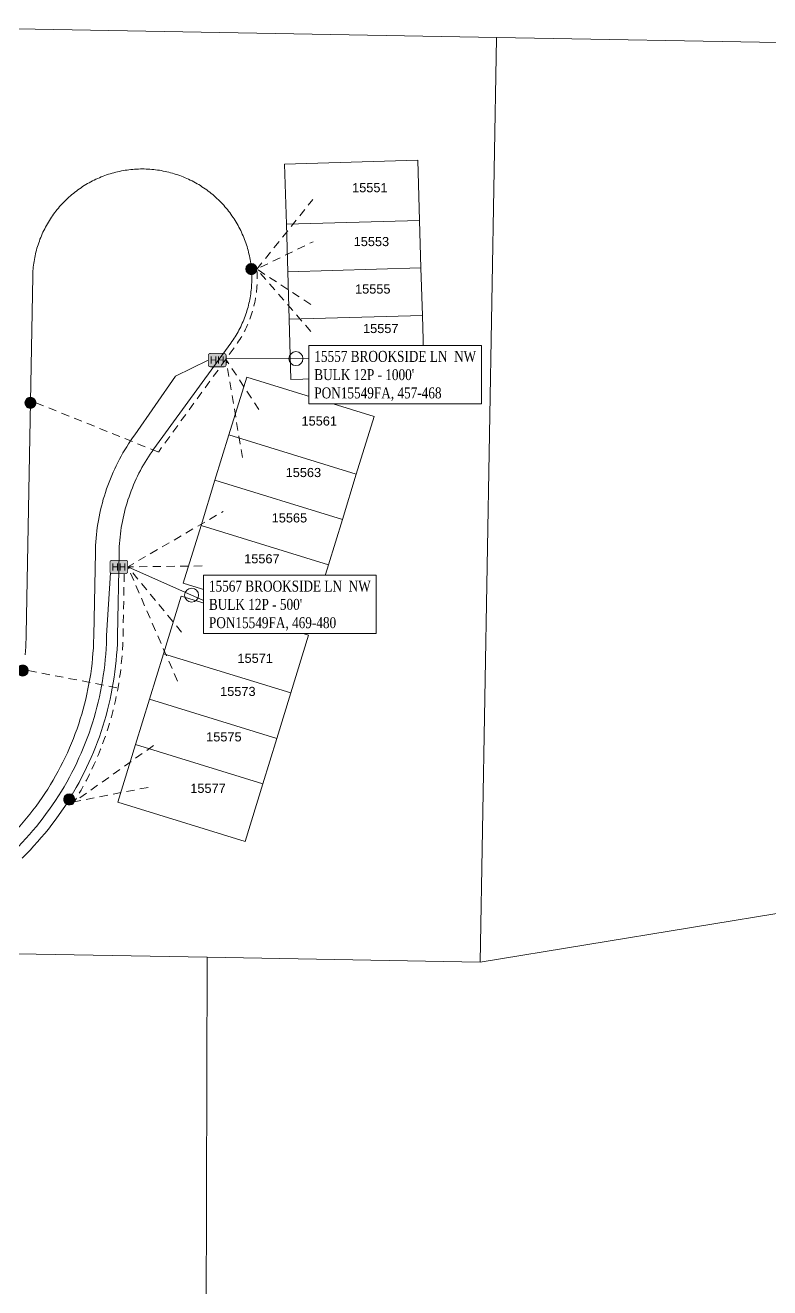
# Model space of a CAD drawing. Header units: feet. Extents: x 865220 to 2774701, y -2240498 to 961524.
# Drawn here: x 2766315 to 2766723, y 956555 to 957246 of the extents above; entities that cross this region are included whole.
import ezdxf
from ezdxf.enums import TextEntityAlignment as Align
from ezdxf.lldxf.tags import DXFTag

# ---------------------------------------------------------------- set-up
doc = ezdxf.new("R2010")
doc.units = ezdxf.units.FT
doc.header["$LTSCALE"] = 0.015
doc.header["$MEASUREMENT"] = 0
doc.linetypes.add('DASHED', pattern=[5, 3, -2])
for name, color, linetype, lineweight in [('DROP BURIED', 7, 'DASHED', 5), ('Parcels', 7, 'Continuous', 0), ('PROP_TEL', 6, 'Continuous', 5), ('RUNNING LINE (UNDERGROUND)', 10, 'Continuous', 40), ('TAIL', 1, 'MST', 5), ('TERMINALS', 7, 'Continuous', 5)]:
    doc.layers.add(name, color=color, linetype=linetype, lineweight=lineweight)
doc.layers.add('Scott County Addresses', color=7, linetype='Continuous')
doc.layers.add('TELEPHONE STRUCT-PROP', color=6, linetype='Continuous')
doc.styles.add('Dimensions 100', font='arial.ttf')
doc.styles.add('Line', font='txt.shx', dxfattribs={"height": 3})
doc.styles.add('SIMPLEX', font='times.ttf', dxfattribs={"width": 0.8})
doc.styles.add('Utilities', font='arial.ttf', dxfattribs={"height": 2.5})
tags = doc.linetypes.add('MST', pattern='A,5,-5,5,-5,["TAIL",Line,S=1.5,R=0,X=0,Y=-1.5],-20', length=40).pattern_tags.tags
tags[10] = DXFTag(74, 10)

# ---------------------------------------------------------------- blocks, each defined once
blk = doc.blocks.new('ACMAP_ANN_TEMPLATE_Scott County Address')
at = {"layer": 'Scott County Addresses', "style": 'Dimensions 100'}
blk.add_attdef('ScottCountyAddress', (0, 0), '', height=50, dxfattribs=at)
blk = doc.blocks.new('NEW HH')
at = {"ltscale": 40, "true_color": 0xffffff}
h = blk.add_hatch(color=7, dxfattribs=at)
h.dxf.hatch_style = 1
h.paths.add_polyline_path([(-0.0611, -0.0305, 0.414214), (-0.0458, -0.0458), (0.0458, -0.0458, 0.414214), (0.0611, -0.0305), (0.0611, 0.0305, 0.414214), (0.0458, 0.0458), (-0.0458, 0.0458, 0.414214), (-0.0611, 0.0305)])
at = {"layer": 'RUNNING LINE (UNDERGROUND)', "color": 6, "lineweight": 0, "const_width": 0.005, "flags": 128}
blk.add_lwpolyline([(-0.0611, 0.0305), (-0.0611, -0.0305, 0.414214), (-0.0458, -0.0458), (0.0458, -0.0458, 0.414214), (0.0611, -0.0305), (0.0611, 0.0305, 0.414214), (0.0458, 0.0458), (-0.0458, 0.0458, 0.414214)], format="xyb", close=True, dxfattribs=at)
at = {"layer": 'TELEPHONE STRUCT-PROP', "color": 18, "true_color": 0x000000, "style": 'Utilities'}
blk.add_text('HH', height=0.05, dxfattribs=at).set_placement((0, 0), align=Align.MIDDLE_CENTER)
blk = doc.blocks.new('Proposed FlowerPot')
at = {"lineweight": 5, "ltscale": 100, "true_color": 0xffffff}
h = blk.add_hatch(color=7, dxfattribs=at)
h.dxf.hatch_style = 1
h.paths.add_polyline_path([(-0.06, 0, 0.414214), (0, -0.06, 0.414214), (0.06, 0, 0.414214), (0, 0.06, 0.414214)])
at = {"lineweight": 5, "ltscale": 100}
blk.add_circle((0, 0), 0.0604, dxfattribs=at)
at = {"layer": 'RUNNING LINE (UNDERGROUND)', "color": 6, "lineweight": 5, "const_width": 0.00907, "flags": 128}
blk.add_lwpolyline([(-0.06, 0, -0.414214), (0, 0.06, -0.414214), (0.06, 0, -0.414214), (0, -0.06, -0.414214), (-0.06, 0)], format="xyb", dxfattribs=at)
at = {"color": 18, "linetype": 'ByBlock', "lineweight": 5, "ltscale": 100, "true_color": 0x000000, "style": 'Dimensions 100'}
blk.add_text('F', height=0.0744, dxfattribs=at).set_placement((-0.029, -0.037))
blk = doc.blocks.new('TERMINAL')
at = {"lineweight": 5, "ltscale": 0.5, "flags": 128}
blk.add_lwpolyline([(-0.07, -0.65), (-0.07, 44.75)], dxfattribs=at)
at = {"lineweight": 5, "ltscale": 0.5}
blk.add_circle((-0.07, 37.61), 3.83, dxfattribs=at)

msp = doc.modelspace()

# ---------------------------------------------------------------- linework, layer by layer
at = {"layer": 'DROP BURIED', "lineweight": 5, "ltscale": 100, "flags": 128}
for points in [[(2766471.22, 957078.73), (2766441.71, 957112.83), (2766472.39, 957150.9)], [(2766471.21, 957093.51), (2766441.71, 957112.83), (2766472.55, 957127.82)], [(2766441.76, 957111.96), (2766441.83, 957110.89), (2766441.88, 957109.79), (2766441.9, 957108.7), (2766441.91, 957107.6), (2766441.9, 957106.5), (2766441.87, 957105.4), (2766441.83, 957104.3), (2766441.76, 957103.2), (2766441.67, 957102.11), (2766441.57, 957101.01), (2766441.44, 957099.92), (2766441.3, 957098.83), (2766441.13, 957097.74), (2766440.95, 957096.66), (2766440.75, 957095.58), (2766440.53, 957094.5), (2766440.29, 957093.43), (2766440.04, 957092.36), (2766439.76, 957091.29), (2766439.47, 957090.23), (2766439.15, 957089.18), (2766438.82, 957088.13), (2766438.47, 957087.09), (2766438.1, 957086.05), (2766437.72, 957085.02), (2766437.32, 957084), (2766436.89, 957082.99), (2766436.46, 957081.98), (2766436, 957080.98), (2766435.52, 957079.98), (2766435.03, 957079), (2766434.53, 957078.03), (2766434, 957077.06), (2766433.46, 957076.1), (2766432.9, 957075.16), (2766432.33, 957074.22), (2766431.73, 957073.29), (2766431.13, 957072.38), (2766430.5, 957071.47), (2766429.87, 957070.59), (2766387.77, 957012.69)], [(2766433.8, 957009.66), (2766424.88, 957063.24), (2766443.34, 957035.15)], [(2766320.72, 957039.63), (2766387.77, 957012.69)], [(2766398.22, 956887.32), (2766370.97, 956949.82), (2766423.19, 956980.17)], [(2766369.02, 956946.16), (2766368.41, 956911.98), (2766368.28, 956907.57), (2766368.12, 956904.46), (2766367.9, 956901.37), (2766367.63, 956898.27), (2766367.31, 956895.18), (2766366.93, 956892.1), (2766366.5, 956889.02), (2766366.02, 956885.95), (2766365.48, 956882.89), (2766364.89, 956879.84), (2766364.25, 956876.8), (2766363.55, 956873.78), (2766362.8, 956870.76), (2766362, 956867.76), (2766361.15, 956864.78), (2766360.24, 956861.8), (2766359.29, 956858.85), (2766358.28, 956855.91), (2766357.22, 956852.99), (2766356.11, 956850.09), (2766354.94, 956847.21), (2766353.73, 956844.35), (2766352.47, 956841.51), (2766351.16, 956838.69), (2766349.8, 956835.9), (2766348.39, 956833.13), (2766346.94, 956830.39), (2766345.43, 956827.67), (2766343.88, 956824.98), (2766342.29, 956822.31), (2766340.66, 956819.7)], [(2766400.47, 956914.16), (2766370.97, 956949.82), (2766413.78, 956950.41)], [(2766316.5, 956893.11), (2766365.62, 956883.59)], [(2766382.08, 956829.17), (2766341.6, 956821.2), (2766387.1, 956853.47)]]:
    msp.add_lwpolyline(points, dxfattribs=at)
at = {"layer": 'Parcels', "lineweight": 5}
for p, q in [((2766573.05, 957239.58), (2766198.15, 957246.28)), ((2766573.04, 957239.15), (2766563.97, 956733.49)), ((2766563.97, 956733.49), (2766573.04, 957239.15)), ((2766573.04, 957239.15), (2766573.05, 957239.58)), ((2766836.51, 957234.87), (2766573.05, 957239.58)), ((2766573.05, 957239.58), (2766573.05, 957239.58)), ((2766371.64, 957167.18), (2766372.68, 957167.29)), ((2766372.68, 957167.29), (2766373.72, 957167.39)), ((2766373.72, 957167.39), (2766374.76, 957167.48)), ((2766374.76, 957167.48), (2766375.81, 957167.54)), ((2766375.81, 957167.54), (2766376.86, 957167.58)), ((2766376.86, 957167.58), (2766377.9, 957167.61)), ((2766377.9, 957167.61), (2766378.95, 957167.62)), ((2766378.95, 957167.62), (2766380, 957167.61)), ((2766380, 957167.61), (2766381.04, 957167.58)), ((2766381.04, 957167.58), (2766382.09, 957167.54)), ((2766382.09, 957167.54), (2766383.13, 957167.47)), ((2766383.13, 957167.47), (2766384.18, 957167.39)), ((2766384.18, 957167.39), (2766385.22, 957167.29)), ((2766385.22, 957167.29), (2766386.26, 957167.17)), ((2766456.91, 957170.31), (2766529.87, 957172.43)), ((2766456.91, 957170.31), (2766457.87, 957137.33)), ((2766456.91, 957170.31), (2766456.91, 957170.31)), ((2766530.83, 957139.45), (2766529.87, 957172.43)), ((2766349.86, 957160.11), (2766350.78, 957160.61)), ((2766350.78, 957160.61), (2766351.71, 957161.09)), ((2766351.71, 957161.09), (2766352.65, 957161.56)), ((2766352.65, 957161.56), (2766353.59, 957162.01)), ((2766353.59, 957162.01), (2766354.55, 957162.45)), ((2766354.55, 957162.45), (2766355.51, 957162.86)), ((2766355.51, 957162.86), (2766356.47, 957163.26)), ((2766356.47, 957163.26), (2766357.45, 957163.65)), ((2766357.45, 957163.65), (2766358.43, 957164.01)), ((2766358.43, 957164.01), (2766359.42, 957164.36)), ((2766359.42, 957164.36), (2766360.41, 957164.69)), ((2766360.41, 957164.69), (2766361.41, 957165.01)), ((2766361.41, 957165.01), (2766362.41, 957165.3)), ((2766362.41, 957165.3), (2766363.42, 957165.58)), ((2766363.42, 957165.58), (2766364.44, 957165.85)), ((2766364.44, 957165.85), (2766365.45, 957166.09)), ((2766365.45, 957166.09), (2766366.48, 957166.32)), ((2766366.48, 957166.32), (2766367.5, 957166.52)), ((2766367.5, 957166.52), (2766368.53, 957166.71)), ((2766368.53, 957166.71), (2766369.56, 957166.89)), ((2766369.56, 957166.89), (2766370.6, 957167.04)), ((2766370.6, 957167.04), (2766371.64, 957167.18)), ((2766386.26, 957167.17), (2766387.3, 957167.03)), ((2766387.3, 957167.03), (2766388.33, 957166.88)), ((2766388.33, 957166.88), (2766389.37, 957166.7)), ((2766389.37, 957166.7), (2766390.4, 957166.51)), ((2766390.4, 957166.51), (2766391.42, 957166.3)), ((2766391.42, 957166.3), (2766392.44, 957166.08)), ((2766392.44, 957166.08), (2766393.46, 957165.83)), ((2766393.46, 957165.83), (2766394.48, 957165.57)), ((2766394.48, 957165.57), (2766395.48, 957165.29)), ((2766395.48, 957165.29), (2766396.49, 957164.99)), ((2766396.49, 957164.99), (2766397.49, 957164.67)), ((2766397.49, 957164.67), (2766398.48, 957164.34)), ((2766398.48, 957164.34), (2766399.47, 957163.99)), ((2766399.47, 957163.99), (2766400.45, 957163.62)), ((2766400.45, 957163.62), (2766401.42, 957163.24)), ((2766401.42, 957163.24), (2766402.39, 957162.84)), ((2766402.39, 957162.84), (2766403.35, 957162.42)), ((2766403.35, 957162.42), (2766404.3, 957161.99)), ((2766404.3, 957161.99), (2766405.25, 957161.54)), ((2766405.25, 957161.54), (2766406.18, 957161.07)), ((2766406.18, 957161.07), (2766407.11, 957160.58)), ((2766407.11, 957160.58), (2766408.03, 957160.08)), ((2766339.58, 957152.92), (2766340.38, 957153.6)), ((2766340.38, 957153.6), (2766341.19, 957154.27)), ((2766341.19, 957154.27), (2766342.01, 957154.92)), ((2766342.01, 957154.92), (2766342.84, 957155.56)), ((2766342.84, 957155.56), (2766343.68, 957156.18)), ((2766343.68, 957156.18), (2766344.53, 957156.79)), ((2766344.53, 957156.79), (2766345.4, 957157.38)), ((2766345.4, 957157.38), (2766346.27, 957157.96)), ((2766346.27, 957157.96), (2766347.15, 957158.52)), ((2766347.15, 957158.52), (2766348.05, 957159.07)), ((2766348.05, 957159.07), (2766348.95, 957159.6)), ((2766348.95, 957159.6), (2766349.86, 957160.11)), ((2766408.03, 957160.08), (2766408.94, 957159.57)), ((2766408.94, 957159.57), (2766409.84, 957159.04)), ((2766409.84, 957159.04), (2766410.74, 957158.49)), ((2766410.74, 957158.49), (2766411.62, 957157.93)), ((2766411.62, 957157.93), (2766412.49, 957157.35)), ((2766412.49, 957157.35), (2766413.36, 957156.75)), ((2766413.36, 957156.75), (2766414.21, 957156.15)), ((2766414.21, 957156.15), (2766415.05, 957155.52)), ((2766415.05, 957155.52), (2766415.88, 957154.88)), ((2766415.88, 957154.88), (2766416.7, 957154.23)), ((2766332.98, 957146.21), (2766333.66, 957147.01)), ((2766333.66, 957147.01), (2766334.36, 957147.79)), ((2766334.36, 957147.79), (2766335.06, 957148.56)), ((2766335.06, 957148.56), (2766335.78, 957149.32)), ((2766335.78, 957149.32), (2766336.52, 957150.07)), ((2766336.52, 957150.07), (2766337.27, 957150.8)), ((2766337.27, 957150.8), (2766338.03, 957151.52)), ((2766338.03, 957151.52), (2766338.8, 957152.23)), ((2766338.8, 957152.23), (2766339.58, 957152.92)), ((2766328.06, 957139.44), (2766328.62, 957140.33)), ((2766328.62, 957140.33), (2766329.2, 957141.2)), ((2766329.2, 957141.2), (2766329.79, 957142.06)), ((2766329.79, 957142.06), (2766330.4, 957142.91)), ((2766330.4, 957142.91), (2766331.03, 957143.76)), ((2766331.03, 957143.76), (2766331.66, 957144.59)), ((2766331.66, 957144.59), (2766332.32, 957145.4)), ((2766332.32, 957145.4), (2766332.98, 957146.21)), ((2766324.13, 957132.05), (2766324.56, 957133.01)), ((2766324.56, 957133.01), (2766325.01, 957133.95)), ((2766325.01, 957133.95), (2766325.48, 957134.89)), ((2766325.48, 957134.89), (2766325.96, 957135.82)), ((2766325.96, 957135.82), (2766326.46, 957136.74)), ((2766326.46, 957136.74), (2766326.98, 957137.65)), ((2766326.98, 957137.65), (2766327.51, 957138.55)), ((2766327.51, 957138.55), (2766328.06, 957139.44)), ((2766457.87, 957137.33), (2766530.83, 957139.45)), ((2766457.87, 957137.33), (2766458.63, 957111.34)), ((2766530.83, 957139.45), (2766530.83, 957139.45)), ((2766531.59, 957113.46), (2766530.83, 957139.45)), ((2766530.83, 957139.45), (2766531.59, 957113.46)), ((2766321.56, 957125.2), (2766321.87, 957126.19)), ((2766321.87, 957126.19), (2766322.21, 957127.19)), ((2766322.21, 957127.19), (2766322.56, 957128.17)), ((2766322.56, 957128.17), (2766322.92, 957129.15)), ((2766322.92, 957129.15), (2766323.31, 957130.13)), ((2766323.31, 957130.13), (2766323.71, 957131.09)), ((2766323.71, 957131.09), (2766324.13, 957132.05)), ((2766319.84, 957118.07), (2766320.03, 957119.1)), ((2766320.03, 957119.1), (2766320.24, 957120.13)), ((2766320.24, 957120.13), (2766320.47, 957121.15)), ((2766320.47, 957121.15), (2766320.72, 957122.17)), ((2766320.72, 957122.17), (2766320.98, 957123.18)), ((2766320.98, 957123.18), (2766321.26, 957124.19)), ((2766321.26, 957124.19), (2766321.56, 957125.2)), ((2766319.08, 957111.84), (2766319.16, 957112.88)), ((2766319.16, 957112.88), (2766319.26, 957113.93)), ((2766319.26, 957113.93), (2766319.38, 957114.97)), ((2766319.38, 957114.97), (2766319.51, 957116.01)), ((2766319.51, 957116.01), (2766319.67, 957117.04)), ((2766319.67, 957117.04), (2766319.84, 957118.07)), ((2766438.69, 957112.83), (2766438.77, 957111.78)), ((2766531.59, 957113.46), (2766458.63, 957111.34)), ((2766531.59, 957113.46), (2766531.59, 957113.46)), ((2766532.34, 957087.48), (2766531.59, 957113.46)), ((2766315.42, 956912.95), (2766318.94, 957108.7)), ((2766318.94, 957108.7), (2766319.01, 957110.8)), ((2766319.01, 957110.8), (2766319.08, 957111.84)), ((2766459.38, 957085.36), (2766458.63, 957111.34)), ((2766459.38, 957085.36), (2766532.34, 957087.48)), ((2766532.34, 957087.48), (2766459.38, 957085.36)), ((2766459.38, 957085.36), (2766460.34, 957052.37)), ((2766459.38, 957085.36), (2766459.38, 957085.36)), ((2766460.34, 957052.37), (2766459.38, 957085.36)), ((2766532.34, 957087.48), (2766532.34, 957087.48)), ((2766532.34, 957087.48), (2766533.3, 957054.49)), ((2766426.42, 957022.16), (2766436.14, 957053.7)), ((2766505.89, 957032.21), (2766436.14, 957053.7)), ((2766436.14, 957053.7), (2766436.14, 957053.7)), ((2766460.34, 957052.37), (2766533.3, 957054.49)), ((2766505.89, 957032.21), (2766496.18, 957000.67)), ((2766418.77, 956997.32), (2766426.42, 957022.16)), ((2766496.18, 957000.67), (2766426.42, 957022.16)), ((2766418.77, 956997.32), (2766411.11, 956972.47)), ((2766418.77, 956997.32), (2766488.52, 956975.83)), ((2766488.52, 956975.83), (2766418.77, 956997.32)), ((2766496.18, 957000.67), (2766488.52, 956975.83)), ((2766496.18, 957000.67), (2766496.18, 957000.67)), ((2766480.87, 956950.98), (2766488.52, 956975.83)), ((2766488.52, 956975.83), (2766480.87, 956950.98)), ((2766488.52, 956975.83), (2766488.52, 956975.83)), ((2766411.11, 956972.47), (2766401.4, 956940.94)), ((2766411.11, 956972.47), (2766480.87, 956950.98)), ((2766480.87, 956950.98), (2766471.15, 956919.45)), ((2766480.87, 956950.98), (2766480.87, 956950.98)), ((2766401.4, 956940.94), (2766471.15, 956919.45)), ((2766400.23, 956933.87), (2766390.52, 956902.33)), ((2766390.52, 956902.33), (2766400.23, 956933.87)), ((2766469.99, 956912.38), (2766400.23, 956933.87)), ((2766400.23, 956933.87), (2766400.23, 956933.87)), ((2766315.35, 956910.44), (2766315.42, 956912.95)), ((2766469.99, 956912.38), (2766460.28, 956880.84)), ((2766314.93, 956903.91), (2766315.11, 956906.09)), ((2766315.11, 956906.09), (2766315.25, 956908.26)), ((2766315.25, 956908.26), (2766315.35, 956910.44)), ((2766314.72, 956901.74), (2766314.93, 956903.91)), ((2766390.52, 956902.33), (2766382.87, 956877.49)), ((2766390.52, 956902.33), (2766460.28, 956880.84)), ((2766460.28, 956880.84), (2766390.52, 956902.33)), ((2766375.21, 956852.65), (2766382.87, 956877.49)), ((2766382.87, 956877.49), (2766452.62, 956856)), ((2766452.62, 956856), (2766382.87, 956877.49)), ((2766460.28, 956880.84), (2766452.62, 956856)), ((2766460.28, 956880.84), (2766460.28, 956880.84)), ((2766365.5, 956821.11), (2766375.21, 956852.65)), ((2766375.21, 956852.65), (2766444.97, 956831.15)), ((2766444.97, 956831.15), (2766375.21, 956852.65)), ((2766452.62, 956856), (2766444.97, 956831.15)), ((2766452.62, 956856), (2766452.62, 956856)), ((2766444.97, 956831.15), (2766435.25, 956799.62)), ((2766444.97, 956831.15), (2766444.97, 956831.15)), ((2767128.38, 956826.29), (2766563.97, 956733.49)), ((2766365.5, 956821.11), (2766435.25, 956799.62)), ((2766192.12, 956740.16), (2766414.53, 956736.17)), ((2766414.53, 956736.17), (2766413.65, 956452.1)), ((2766414.53, 956736.17), (2766563.97, 956733.49))]:
    msp.add_line(p, q, dxfattribs=at)
for points in [[(2766416.7, 957154.23), (2766417.51, 957153.57), (2766418.3, 957152.88), (2766419.09, 957152.19), (2766419.86, 957151.48), (2766420.62, 957150.76), (2766421.36, 957150.03), (2766422.1, 957149.28), (2766422.82, 957148.52), (2766423.52, 957147.75), (2766424.22, 957146.96), (2766424.9, 957146.17), (2766425.56, 957145.36), (2766426.21, 957144.54), (2766426.85, 957143.71), (2766427.47, 957142.87), (2766428.08, 957142.01), (2766428.67, 957141.15), (2766429.25, 957140.28), (2766429.81, 957139.39), (2766430.36, 957138.5), (2766430.89, 957137.6), (2766431.41, 957136.69), (2766431.91, 957135.77), (2766432.39, 957134.84), (2766432.86, 957133.9), (2766433.31, 957132.95), (2766433.74, 957132), (2766434.16, 957131.04), (2766434.56, 957130.07), (2766434.94, 957129.1), (2766435.31, 957128.12), (2766435.65, 957127.13), (2766435.99, 957126.14), (2766436.3, 957125.14), (2766436.6, 957124.14), (2766436.88, 957123.13), (2766437.14, 957122.11), (2766437.38, 957121.09), (2766437.61, 957120.07), (2766437.82, 957119.05), (2766438.01, 957118.02), (2766438.18, 957116.98), (2766438.33, 957115.95), (2766438.47, 957114.91), (2766438.59, 957113.87), (2766438.69, 957112.83)], [(2766438.77, 957111.78), (2766438.83, 957110.74), (2766438.88, 957109.69), (2766438.91, 957108.64), (2766438.91, 957107.6), (2766438.9, 957106.55), (2766438.88, 957105.5), (2766438.83, 957104.46), (2766438.77, 957103.41), (2766438.68, 957102.37), (2766438.58, 957101.33), (2766438.46, 957100.29), (2766438.33, 957099.25), (2766438.17, 957098.21), (2766438, 957097.18), (2766437.81, 957096.15), (2766437.6, 957095.12), (2766437.37, 957094.1), (2766437.12, 957093.08), (2766436.86, 957092.07), (2766436.58, 957091.06), (2766436.28, 957090.06), (2766435.97, 957089.06), (2766435.64, 957088.07), (2766435.29, 957087.08), (2766434.92, 957086.1), (2766434.53, 957085.13), (2766434.13, 957084.16), (2766433.72, 957083.2), (2766433.28, 957082.25), (2766432.83, 957081.3), (2766432.36, 957080.36), (2766431.88, 957079.44), (2766431.38, 957078.52), (2766430.86, 957077.6), (2766430.33, 957076.7), (2766429.78, 957075.81), (2766429.22, 957074.93), (2766428.64, 957074.05), (2766428.05, 957073.19), (2766427.44, 957072.34), (2766385.33, 957014.45), (2766384.32, 957013.03), (2766383.33, 957011.59), (2766382.37, 957010.13), (2766381.43, 957008.66), (2766380.52, 957007.18), (2766379.63, 957005.67), (2766378.77, 957004.15), (2766377.94, 957002.62), (2766377.13, 957001.07), (2766376.35, 956999.51), (2766375.6, 956997.94), (2766374.87, 956996.35), (2766374.18, 956994.75), (2766373.51, 956993.14), (2766372.87, 956991.51), (2766372.26, 956989.88), (2766371.67, 956988.23), (2766371.12, 956986.58), (2766370.59, 956984.92), (2766370.1, 956983.24), (2766369.63, 956981.56), (2766369.19, 956979.87), (2766368.78, 956978.18), (2766368.4, 956976.47), (2766368.06, 956974.76), (2766367.74, 956973.05), (2766367.45, 956971.32), (2766367.19, 956969.6), (2766366.96, 956967.87), (2766366.76, 956966.14), (2766366.59, 956964.4), (2766366.46, 956962.66), (2766366.35, 956960.92), (2766366.27, 956959.17), (2766366.22, 956957.43), (2766365.41, 956912.05), (2766365.28, 956907.7), (2766365.12, 956904.65), (2766364.91, 956901.6), (2766364.65, 956898.56), (2766364.33, 956895.52), (2766363.96, 956892.49), (2766363.54, 956889.46), (2766363.06, 956886.45), (2766362.53, 956883.44), (2766361.95, 956880.44), (2766361.32, 956877.45), (2766360.64, 956874.48), (2766359.9, 956871.51), (2766359.11, 956868.56), (2766358.27, 956865.63), (2766357.38, 956862.7), (2766356.44, 956859.8), (2766355.45, 956856.91), (2766354.41, 956854.04), (2766353.31, 956851.19), (2766352.17, 956848.35), (2766350.98, 956845.54), (2766349.74, 956842.75), (2766348.45, 956839.98), (2766347.12, 956837.24), (2766345.73, 956834.51), (2766344.3, 956831.82), (2766342.82, 956829.15), (2766341.3, 956826.5), (2766339.73, 956823.88), (2766338.11, 956821.29), (2766336.45, 956818.73), (2766334.74, 956816.19), (2766332.99, 956813.69), (2766331.2, 956811.22), (2766329.36, 956808.78), (2766327.49, 956806.37), (2766325.57, 956803.99), (2766323.6, 956801.65), (2766321.6, 956799.35), (2766319.56, 956797.08), (2766317.48, 956794.84), (2766315.36, 956792.64), (2766313.2, 956790.48)]]:
    msp.add_lwpolyline(points, dxfattribs=at)
at = {"layer": 'TAIL', "lineweight": 5, "ltscale": 100, "flags": 128}
for points in [[(2766075.4, 956804.49), (2766089.13, 956792.27), (2766088.93, 956753.89), (2766111.92, 956753.45), (2766189.22, 956753.21), (2766192, 956753.16), (2766194.7, 956753.26), (2766197.65, 956753.37), (2766200.47, 956753.52), (2766203.29, 956753.72), (2766206.11, 956753.97), (2766208.92, 956754.26), (2766211.73, 956754.61), (2766214.53, 956755.01), (2766217.32, 956755.45), (2766220.1, 956755.94), (2766222.88, 956756.49), (2766225.64, 956757.08), (2766228.4, 956757.71), (2766231.14, 956758.4), (2766233.87, 956759.13), (2766236.59, 956759.92), (2766239.29, 956760.74), (2766241.98, 956761.62), (2766244.65, 956762.54), (2766247.3, 956763.51), (2766249.94, 956764.53), (2766252.56, 956765.59), (2766255.16, 956766.69), (2766257.75, 956767.85), (2766260.31, 956769.04), (2766262.85, 956770.28), (2766265.37, 956771.57), (2766267.86, 956772.9), (2766270.33, 956774.27), (2766272.78, 956775.69), (2766275.2, 956777.15), (2766277.6, 956778.64), (2766279.97, 956780.19), (2766282.31, 956781.77), (2766284.62, 956783.39), (2766286.91, 956785.06), (2766289.17, 956786.76), (2766291.39, 956788.5), (2766293.59, 956790.28), (2766295.75, 956792.1), (2766297.88, 956793.96), (2766299.98, 956795.85), (2766302.05, 956797.78), (2766304.08, 956799.75), (2766306.08, 956801.75), (2766308.04, 956803.78), (2766309.97, 956805.85), (2766311.86, 956807.95), (2766313.71, 956810.09), (2766315.53, 956812.26), (2766317.3, 956814.45), (2766319.04, 956816.68), (2766320.74, 956818.94), (2766322.4, 956821.23), (2766324.02, 956823.55), (2766325.6, 956825.89), (2766327.14, 956828.27), (2766328.64, 956830.66), (2766330.09, 956833.09), (2766331.5, 956835.54), (2766332.87, 956838.01), (2766334.2, 956840.51), (2766335.48, 956843.03), (2766336.71, 956845.57), (2766337.91, 956848.13), (2766339.05, 956850.72), (2766340.16, 956853.32), (2766341.21, 956855.94), (2766342.23, 956858.58), (2766343.19, 956861.24), (2766344.11, 956863.91), (2766344.98, 956866.6), (2766345.8, 956869.31), (2766346.58, 956872.03), (2766347.31, 956874.76), (2766347.99, 956877.5), (2766348.63, 956880.26), (2766349.21, 956883.02), (2766349.75, 956885.8), (2766350.24, 956888.58), (2766350.68, 956891.37), (2766351.07, 956894.17), (2766351.41, 956896.98), (2766351.7, 956899.79), (2766351.95, 956902.61), (2766352.14, 956905.43), (2766352.29, 956908.23), (2766352.41, 956912.37), (2766353.23, 956957.72), (2766353.28, 956959.63), (2766353.37, 956961.6), (2766353.49, 956963.57), (2766353.64, 956965.54), (2766353.83, 956967.5), (2766354.06, 956969.46), (2766354.32, 956971.41), (2766354.61, 956973.36), (2766354.93, 956975.31), (2766355.3, 956977.25), (2766355.69, 956979.18), (2766356.12, 956981.11), (2766356.58, 956983.02), (2766357.07, 956984.93), (2766357.6, 956986.83), (2766358.16, 956988.72), (2766358.76, 956990.6), (2766359.38, 956992.47), (2766360.04, 956994.33), (2766360.73, 956996.18), (2766361.46, 956998.01), (2766362.21, 956999.83), (2766363, 957001.64), (2766363.82, 957003.44), (2766364.67, 957005.22), (2766365.55, 957006.98), (2766366.46, 957008.73), (2766367.4, 957010.46), (2766368.37, 957012.18), (2766369.37, 957013.88), (2766370.41, 957015.56), (2766371.47, 957017.22), (2766372.56, 957018.86), (2766373.67, 957020.49), (2766374.79, 957022.05), (2766397.2, 957054.19), (2766415.1, 957063)], [(2766361.56, 956946.52), (2766359.41, 956912.2), (2766359.28, 956907.94), (2766359.13, 956905.01), (2766358.93, 956902.07), (2766358.67, 956899.13), (2766358.37, 956896.19), (2766358.01, 956893.27), (2766357.6, 956890.34), (2766357.14, 956887.43), (2766356.63, 956884.53), (2766356.07, 956881.63), (2766355.46, 956878.75), (2766354.8, 956875.87), (2766354.09, 956873.01), (2766353.33, 956870.16), (2766352.52, 956867.32), (2766351.66, 956864.5), (2766350.75, 956861.7), (2766349.79, 956858.91), (2766348.78, 956856.14), (2766347.73, 956853.38), (2766346.63, 956850.65), (2766345.48, 956847.93), (2766344.28, 956845.24), (2766343.03, 956842.56), (2766341.74, 956839.91), (2766340.41, 956837.28), (2766339.03, 956834.68), (2766337.6, 956832.1), (2766336.12, 956829.54), (2766334.61, 956827.01), (2766333.05, 956824.51), (2766331.44, 956822.03), (2766329.79, 956819.59), (2766328.11, 956817.17), (2766326.37, 956814.78), (2766324.6, 956812.43), (2766322.79, 956810.1), (2766320.93, 956807.81), (2766319.04, 956805.55), (2766317.11, 956803.32), (2766315.13, 956801.13), (2766313.12, 956798.97), (2766311.08, 956796.84), (2766308.99, 956794.76), (2766306.87, 956792.71), (2766304.72, 956790.69), (2766302.53, 956788.72), (2766300.3, 956786.78), (2766298.05, 956784.89), (2766295.75, 956783.03), (2766293.43, 956781.21), (2766291.08, 956779.43), (2766288.69, 956777.7), (2766286.28, 956776), (2766283.84, 956774.35), (2766281.36, 956772.74), (2766278.86, 956771.18), (2766276.34, 956769.66), (2766273.78, 956768.18), (2766271.21, 956766.75), (2766268.6, 956765.36), (2766265.98, 956764.02), (2766263.33, 956762.73), (2766260.65, 956761.48), (2766257.96, 956760.28), (2766255.25, 956759.12), (2766252.51, 956758.02), (2766249.76, 956756.96), (2766246.99, 956755.95), (2766244.2, 956754.98), (2766241.4, 956754.07), (2766238.58, 956753.21), (2766235.74, 956752.39), (2766232.9, 956751.62), (2766230.04, 956750.91), (2766227.16, 956750.24), (2766224.28, 956749.63), (2766221.38, 956749.06), (2766218.48, 956748.55), (2766215.57, 956748.08), (2766212.65, 956747.67), (2766209.72, 956747.31), (2766206.79, 956747), (2766203.85, 956746.74), (2766200.91, 956746.53), (2766197.96, 956746.38), (2766194.96, 956746.27), (2766192.06, 956746.16), (2766189.15, 956746.21), (2766111.9, 956746.45), (2766083.13, 956746.78), (2766082.19, 956790.9), (2766074.9, 956803.24)]]:
    msp.add_lwpolyline(points, dxfattribs=at)

# ---------------------------------------------------------------- block references
at = {"layer": 'PROP_TEL', "lineweight": 5}
for name, p, xscale, yscale, zscale in [('Proposed FlowerPot', (2766438.69, 957112.83), 50, 50, 50), ('NEW HH', (2766419.99, 957063), 80, 80, 80), ('Proposed FlowerPot', (2766317.7, 957039.63), 50, 50, 50), ('NEW HH', (2766366.09, 956949.82), 80, 80, 80), ('Proposed FlowerPot', (2766313.48, 956893.11), 50, 50, 50), ('Proposed FlowerPot', (2766338.92, 956822.58), 50, 50, 50)]:
    msp.add_blockref(name, p, dxfattribs=dict(at, xscale=xscale, yscale=yscale, zscale=zscale))
at = {"layer": 'Scott County Addresses', "lineweight": 5, "xscale": 0.1, "yscale": 0.1, "zscale": 0.1}
for p, values in [((2766493.87, 957154.88), {'ScottCountyAddress': '15551'}), ((2766494.73, 957125.4), {'ScottCountyAddress': '15553'}), ((2766495.48, 957099.41), {'ScottCountyAddress': '15555'}), ((2766466.16, 957027.18), {'ScottCountyAddress': '15561'}), ((2766457.47, 956998.99), {'ScottCountyAddress': '15563'}), ((2766449.82, 956974.15), {'ScottCountyAddress': '15565'}), ((2766421.57, 956879.17), {'ScottCountyAddress': '15573'}), ((2766413.92, 956854.32), {'ScottCountyAddress': '15575'}), ((2766405.23, 956826.13), {'ScottCountyAddress': '15577'})]:
    msp.add_blockref('ACMAP_ANN_TEMPLATE_Scott County Address', p, dxfattribs=at).add_auto_attribs(values)
at = {"layer": 'Scott County Addresses', "lineweight": 5}
ref = msp.add_blockref('ACMAP_ANN_TEMPLATE_Scott County Address', (2766496.34, 957069.92), dxfattribs=dict(at, xscale=0.1, yscale=0.1, zscale=0.1))
ref.add_attrib('ScottCountyAddress', '15557', (2766499.85, 957077.81), dxfattribs={"height": 5, "style": 'Dimensions 100'})
ref = msp.add_blockref('ACMAP_ANN_TEMPLATE_Scott County Address', (2766441.13, 956945.96), dxfattribs=dict(at, xscale=0.1, yscale=0.1, zscale=0.1))
ref.add_attrib('ScottCountyAddress', '15567', (2766434.75, 956951.79), dxfattribs={"height": 5, "style": 'Dimensions 100'})
ref = msp.add_blockref('ACMAP_ANN_TEMPLATE_Scott County Address', (2766430.25, 956907.36), dxfattribs=dict(at, xscale=0.1, yscale=0.1, zscale=0.1))
ref.add_attrib('ScottCountyAddress', '15571', (2766431.07, 956897.3), dxfattribs={"height": 5, "style": 'Dimensions 100'})
at = {"layer": 'TERMINALS', "lineweight": 5, "ltscale": 0.5}
for p, rotation in [((2766425.52, 957063.64), 270.1658704820602), ((2766371.54, 956949.5), 246.1749558073774)]:
    msp.add_blockref('TERMINAL', p, dxfattribs=dict(at, rotation=rotation))

# ---------------------------------------------------------------- next in the draw order: texts
at = {"layer": 'TERMINALS', "lineweight": 5, "ltscale": 0.5, "char_height": 6, "attachment_point": 1, "style": 'SIMPLEX', "bg_fill": 19, "box_fill_scale": 1.5, "bg_fill_color": 256, "bg_fill_transparency": 0}
for s, insert in [("15557 BROOKSIDE LN  NW\\PBULK 12P - 1000'\\PPON15549FA, 457-468", (2766473.17, 957068.06)), ("15567 BROOKSIDE LN  NW\\PBULK 12P - 500'\\PPON15549FA, 469-480", (2766415.45, 956942.32))]:
    msp.add_mtext(s, dxfattribs=dict(at, insert=insert))

doc.saveas('drawing.dxf')
